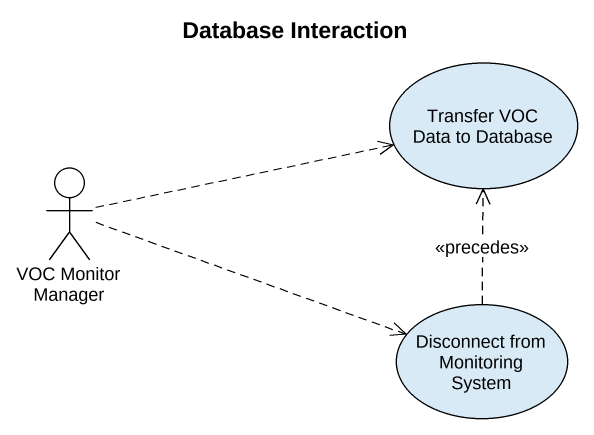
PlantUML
@startuml
title Database Interaction
usecase "Transfer VOC Data to Database" as Transfer_VOC_Data_to
actor "VOC Monitor Manager" as VOC_Monitor_Manager
usecase "Disconnect from Monitoring System" as Disconnect_from_Monitoring
VOC_Monitor_Manager .right.> Transfer_VOC_Data_to
VOC_Monitor_Manager .right.> Disconnect_from_Monitoring
Disconnect_from_Monitoring .up.> Transfer_VOC_Data_to : <<precedes>>
@enduml
